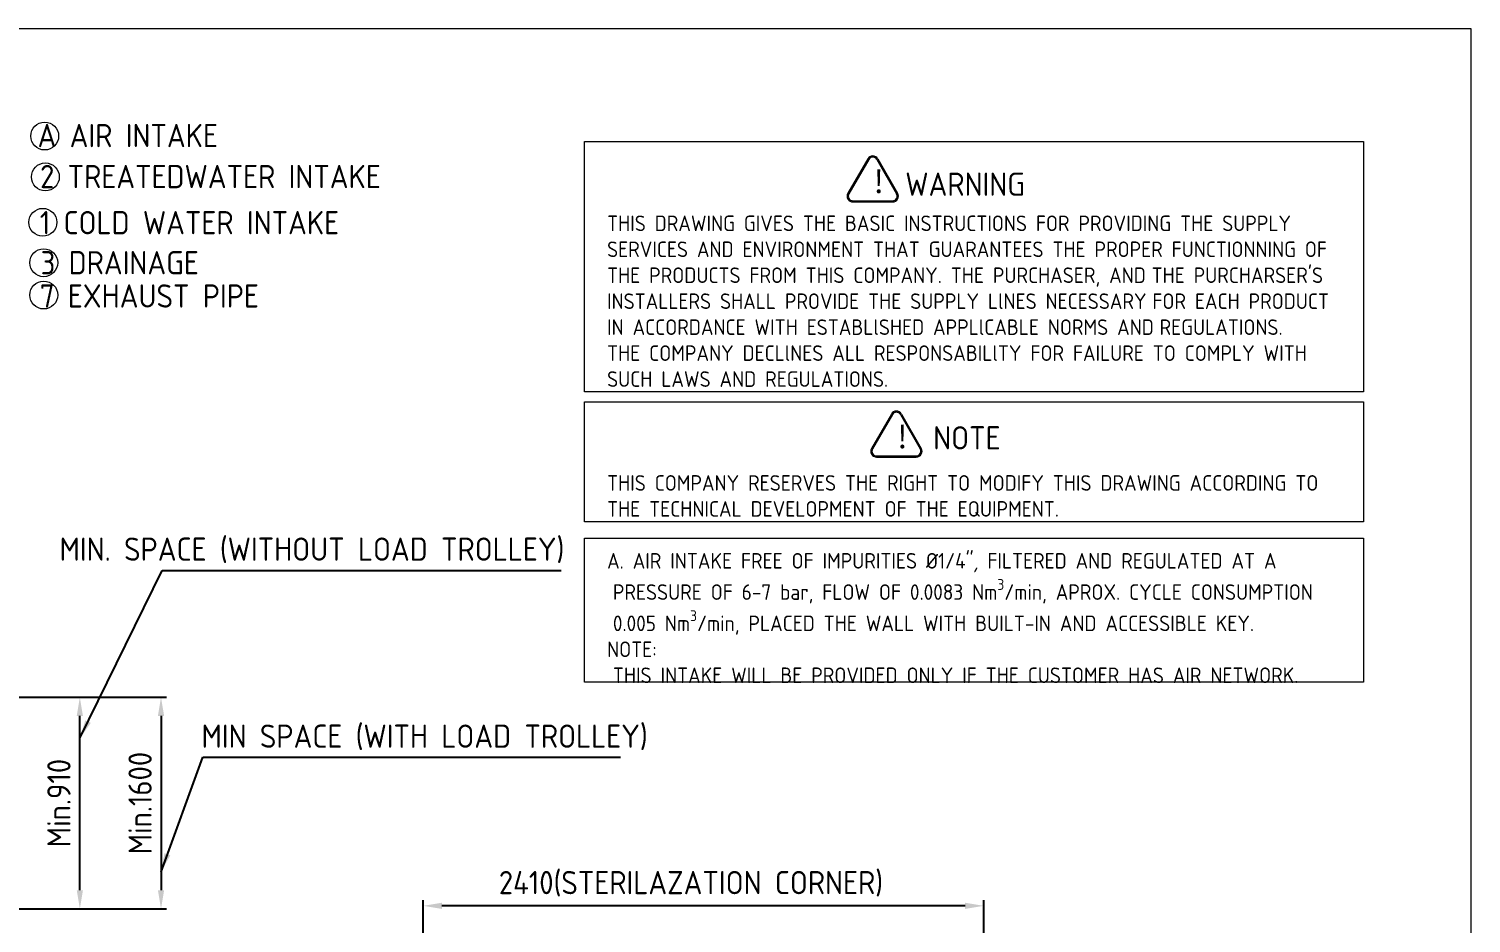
# Model space of a CAD drawing. Header units: millimetres. Extents: x -318593 to -214282, y -19600 to -2215.
# Drawn here: x -220484 to -214282, y -13148 to -9300 of the extents above; entities that cross this region are included whole.
import ezdxf

# ---------------------------------------------------------------- set-up
doc = ezdxf.new("R2010")
doc.units = ezdxf.units.MM
doc.header["$MEASUREMENT"] = 0
doc.layers.add('D', color=3, linetype='Continuous', lineweight=13)
doc.layers.add('F', color=7, linetype='Continuous', lineweight=15)
doc.styles.get("Standard").update_dxf_attribs({"font": 'KAIU.TTF'})
doc.styles.add('STU25', font='isocp2.shx')
doc.dimstyles.new('STU25', dxfattribs={"dimscale": 40, "dimtxt": 2.5, "dimasz": 2, "dimexe": 0.6, "dimexo": 1, "dimgap": 1, "dimtad": 1, "dimdsep": 46, "dimtxsty": 'STU25', "dimcen": 2, "dimazin": 2, "dimtfac": 1, "dimtmove": 0, "dimatfit": 3, "dimfxl": 0, "dimtolj": 1, "dimtzin": 0, "dimarcsym": 0})
doc.dimstyles.new('STU25$7', dxfattribs={"dimscale": 40, "dimtxt": 2.5, "dimasz": 2, "dimexe": 1.25, "dimexo": 0.625, "dimgap": 1, "dimtad": 0, "dimdec": 4, "dimdsep": 46, "dimtxsty": 'STU25', "dimcen": 2.5, "dimazin": 2, "dimtfac": 1, "dimtdec": 4, "dimtmove": 0, "dimatfit": 3, "dimfxl": 0, "dimtolj": 1, "dimtzin": 0, "dimarcsym": 0})

# ---------------------------------------------------------------- blocks, each defined once
blk = doc.blocks.new('*D7')
at = {"layer": 'D', "color": 0, "lineweight": -2}
for p, q in [((-220527.4, -12176.2), (-220240.6, -12176.2)), ((-220264.6, -13006.2), (-220264.6, -12256.2)), ((-220527.4, -13086.2), (-220240.6, -13086.2))]:
    blk.add_line(p, q, dxfattribs=at)
at = {"layer": 'D', "color": 0}
for points in [[(-220251.3, -12256.2), (-220278, -12256.2), (-220264.6, -12176.2)], [(-220278, -13006.2), (-220251.3, -13006.2), (-220264.6, -13086.2)]]:
    blk.add_solid(points, dxfattribs=at)
at = {"layer": 'Defpoints', "color": 0}
for p in [(-220567.4, -12176.2), (-220264.6, -12176.2), (-220567.4, -13086.2)]:
    blk.add_point(p, dxfattribs=at)
at = {"layer": 'D', "color": 0, "insert": (-220354.6, -12631.2), "char_height": 100, "attachment_point": 5, "rotation": 90, "style": 'STU25'}
blk.add_mtext('\\A1;{\\Fisocp2.shx;Min.910}', dxfattribs=at)
blk = doc.blocks.new('*D8')
at = {"layer": 'D', "color": 0, "lineweight": -2}
for p, q in [((-220527.4, -12176.2), (-219891.6, -12176.2)), ((-219915.6, -12256.2), (-219915.6, -13006.2)), ((-220527.4, -13086.2), (-219891.6, -13086.2))]:
    blk.add_line(p, q, dxfattribs=at)
at = {"layer": 'D', "color": 0}
for points in [[(-219902.2, -12256.2), (-219928.9, -12256.2), (-219915.6, -12176.2)], [(-219928.9, -13006.2), (-219902.2, -13006.2), (-219915.6, -13086.2)]]:
    blk.add_solid(points, dxfattribs=at)
at = {"layer": 'Defpoints', "color": 0}
for p in [(-220567.4, -12176.2), (-220567.4, -13086.2), (-219915.6, -13086.2)]:
    blk.add_point(p, dxfattribs=at)
at = {"layer": 'D', "color": 0, "insert": (-220005.6, -12631.2), "char_height": 100, "attachment_point": 5, "rotation": 90, "style": 'STU25'}
blk.add_mtext('\\A1;{\\Fisocp2.shx;Min.1600}', dxfattribs=at)
blk = doc.blocks.new('*D19')
at = {"layer": 'D', "color": 0, "lineweight": -2}
for p, q in [((-218787.9, -13503.3), (-218787.9, -13049.2)), ((-216457.9, -13073.2), (-218707.9, -13073.2)), ((-216377.9, -13503.3), (-216377.9, -13049.2))]:
    blk.add_line(p, q, dxfattribs=at)
at = {"layer": 'D', "color": 0}
for points in [[(-218707.9, -13059.9), (-218707.9, -13086.5), (-218787.9, -13073.2)], [(-216457.9, -13086.5), (-216457.9, -13059.9), (-216377.9, -13073.2)]]:
    blk.add_solid(points, dxfattribs=at)
at = {"layer": 'Defpoints', "color": 0}
for p in [(-218787.9, -13073.2), (-218787.9, -13543.3), (-216377.9, -13543.3)]:
    blk.add_point(p, dxfattribs=at)
at = {"layer": 'D', "color": 0, "insert": (-218462.9, -12923.2), "char_height": 100, "attachment_point": 1, "style": 'STU25'}
blk.add_mtext('\\A1;2410(STERILAZATION CORNER)', dxfattribs=at)

msp = doc.modelspace()

# ---------------------------------------------------------------- hatches: boundary and pattern name
at = {"layer": 'D'}
h = msp.add_hatch(color=11, dxfattribs=at)
edge = h.paths.add_edge_path()
edge.add_line((-216876.473, -9859.66), (-216961.832, -10007.506))
edge.add_arc((-216940.182, -10020.006), 25, 149.9999999, 270)
edge.add_line((-216940.182, -10045.006), (-216769.464, -10045.006))
edge.add_arc((-216769.464, -10020.006), 25, 270, 389.9999999)
edge.add_line((-216747.813, -10007.506), (-216833.172, -9859.66))
edge.add_arc((-216854.823, -9872.16), 25, 30, 150)
edge = h.paths.add_edge_path(flags=16)
edge.add_arc((-216854.823, -9872.16), 20, 30, 150)
edge.add_line((-216872.143, -9862.16), (-216957.502, -10010.006))
edge.add_arc((-216940.182, -10020.006), 20, 149.9999999, 270)
edge.add_line((-216940.182, -10040.006), (-216769.464, -10040.006))
edge.add_arc((-216769.464, -10020.006), 20, 270, 389.9999999)
edge.add_line((-216752.143, -10010.006), (-216837.502, -9862.16))
h = msp.add_hatch(color=11, dxfattribs=at)
edge = h.paths.add_edge_path()
edge.add_ellipse((-216838.639, -11117.828), major_axis=(25, 0), ratio=1, start_angle=149.9999999, end_angle=270)
edge.add_line((-216838.639, -11142.828), (-216667.921, -11142.828))
edge.add_ellipse((-216667.921, -11117.828), major_axis=(25, 0), ratio=1, start_angle=270, end_angle=389.9999999)
edge.add_line((-216646.27, -11105.328), (-216731.629, -10957.482))
edge.add_ellipse((-216753.28, -10969.982), major_axis=(25, 0), ratio=1, start_angle=30, end_angle=150)
edge.add_line((-216774.931, -10957.482), (-216860.29, -11105.328))
edge = h.paths.add_edge_path(flags=16)
edge.add_ellipse((-216838.639, -11117.828), major_axis=(20, 0), ratio=1, start_angle=149.9999999, end_angle=270)
edge.add_line((-216838.639, -11137.828), (-216667.921, -11137.828))
edge.add_ellipse((-216667.921, -11117.828), major_axis=(20, 0), ratio=1, start_angle=270, end_angle=389.9999999)
edge.add_line((-216650.601, -11107.828), (-216735.96, -10959.982))
edge.add_ellipse((-216753.28, -10969.982), major_axis=(20, 0), ratio=1, start_angle=30, end_angle=150)
edge.add_line((-216770.601, -10959.982), (-216855.96, -11107.828))

# ---------------------------------------------------------------- linework, layer by layer
at = {"layer": 'D', "color": 11}
for p, q in [((-216876.473, -9859.66), (-216961.832, -10007.506)), ((-216833.172, -9859.66), (-216747.813, -10007.506)), ((-216872.143, -9862.16), (-216957.502, -10010.006)), ((-216837.502, -9862.16), (-216752.143, -10010.006)), ((-216940.182, -10040.006), (-216769.464, -10040.006)), ((-216940.182, -10045.006), (-216769.464, -10045.006)), ((-216774.931, -10957.482), (-216860.29, -11105.328)), ((-216770.601, -10959.982), (-216855.96, -11107.828)), ((-216735.96, -10959.982), (-216650.601, -11107.828)), ((-216731.629, -10957.482), (-216646.27, -11105.328)), ((-216838.639, -11137.828), (-216667.921, -11137.828)), ((-216838.639, -11142.828), (-216667.921, -11142.828))]:
    msp.add_line(p, q, dxfattribs=at)
for points in [[(-218094.757, -9784.731), (-214743.907, -9784.731), (-214743.907, -10862.209), (-218094.757, -10862.209)], [(-218094.757, -10905.287), (-214743.907, -10905.287), (-214743.907, -11421.371), (-218094.757, -11421.371)], [(-218094.757, -11491.171), (-214743.907, -11491.171), (-214743.907, -12110.554), (-218094.757, -12110.554)]]:
    msp.add_lwpolyline(points, close=True, dxfattribs=at)
at = {"layer": 'D'}
for centre in [(-220415.85, -9761.591), (-220412.993, -9937.349), (-220423.913, -10132.76), (-220419.86, -10306.625), (-220419.662, -10445.52)]:
    msp.add_circle(centre, 60, dxfattribs=at)
at = {"layer": 'D', "color": 11}
for centre, radius, start, end in [((-216854.823, -9872.16), 25, 30, 150), ((-216854.823, -9872.16), 20, 30, 150), ((-216940.182, -10020.006), 25, 149.9999999, 270), ((-216940.182, -10020.006), 20, 149.9999999, 270), ((-216769.464, -10020.006), 25, 270, 29.9999999), ((-216769.464, -10020.006), 20, 270, 29.9999999), ((-216753.28, -10969.982), 25, 30, 150), ((-216753.28, -10969.982), 20, 30, 150), ((-216838.639, -11117.828), 25, 149.9999999, 270), ((-216838.639, -11117.828), 20, 149.9999999, 270), ((-216667.921, -11117.828), 25, 270, 29.9999999), ((-216667.921, -11117.828), 20, 270, 29.9999999)]:
    msp.add_arc(centre, radius, start, end, dxfattribs=at)
at = {"layer": 'F', "color": 6}
for points in [[(-228931.583, -9300.465), (-228931.583, -19600.465), (-214281.583, -19600.465), (-214281.583, -9300.465)], [(-228931.568, -9300.475), (-228931.568, -19600.465), (-214281.583, -19600.465), (-214281.583, -9300.475)]]:
    msp.add_lwpolyline(points, close=True, dxfattribs=at)

# ---------------------------------------------------------------- texts
at = {"layer": 'D', "char_height": 100, "attachment_point": 1}
for s, insert in [('{\\Fisocp2.shx;\\C3;A AIR INTAKE}', (-220446.508, -9709.56)), ('{\\Fisocp3.shx;\\C3;2 \\Fisocp2.shx;TREATEDWATER INTAKE}', (-220435.679, -9885.919)), ('{\\Fisocp2.shx;\\C3;1 COLD WATER INTAKE }', (-220436.826, -10084.261)), ('{\\Fisocp2.shx;\\C3;3 DRAINAGE}', (-220433.289, -10256.554)), ('{\\Fisocp2.shx;\\C3;7 EXHAUST PIPE}', (-220436.558, -10399.671)), ('{\\Fisocp2.shx;\\C3;MIN. SPACE (WITHOUT LOAD TROLLEY)}', (-220351.998, -11488.814)), ('{\\Fisocp2.shx;\\C3;MIN SPACE (WITH LOAD TROLLEY)}', (-219741.54, -12293.35))]:
    msp.add_mtext(s, dxfattribs=dict(at, insert=insert))
at = {"layer": 'D', "color": 11, "attachment_point": 1, "style": 'STU25'}
for s, insert, char_height in [('{\\f標楷體|b0|i0|c136|p65;!}', (-216863.134, -9906.89), 100), ('WARNING', (-216715.105, -9918.83), 100), ('\\A1;\\P\\f標楷體|b0|i0|c136|p65; \\P\\Fisocp2.shx|c136;THIS DRAWING GIVES THE BASIC INSTRUCTIONS FOR PROVIDING THE SUPPLY \\PSERVICES AND ENVIRONMENT THAT GUARANTEES THE PROPER FUNCTIONNING OF \\PTHE PRODUCTS FROM THIS COMPANY. THE PURCHASER, AND\\f???|b0|i0|c0|p65; \\Fisocp2.shx|c136;THE PURCHARSER\'S \\PINSTALLERS SHALL PROVIDE THE SUPPLY LlNES NECESSARY\\f???|b0|i0|c0|p65; \\Fisocp2.shx|c136;FOR EACH PRODUCT \\PIN ACCORDANCE WITH ESTABLlSHED APPLlCABLE NORMS AND\\f???|b0|i0|c0|p65; \\Fisocp2.shx|c136;REGULATIONS. \\PTHE COMPANY DECLlNES ALL RESPONSABILlTY FOR FAILURE TO COMPLY WITH \\PSUCH LAWS AND REGULATIONS.\\P\\P\\P\\PTHIS COMPANY RESERVES THE RIGHT TO MODIFY THIS DRAWING ACCORDING TO \\PTHE TECHNICAL DEVELOPMENT OF THE EQUIPMENT.\\P\\PA. AIR INTAKE FREE OF IMPURITIES %%C1/4"\\fISOCP2|b0|i1|c0|p2;, \\Fisocp2.shx|c136;FILTERED AND REGULATED AT A \\P\\f???|b0|i0|c0|p65; \\Fisocp2.shx|c136;PRESSURE OF 6-7 bar, FLOW OF 0.0083 Nm{\\H0.7x;\\S3^ ;}/min, APROX. CYCLE CONSUMPTION \\P\\f???|b0|i0|c0|p65; \\Fisocp2.shx|c136;0.005 Nm{\\H0.7x;\\S3^ ;}/min, PLACED THE WALL WITH BUILT-IN AND ACCESSIBLE KEY.\\PNOTE:\\P\\f???|b0|i0|c0|p65; \\Fisocp2.shx|c136;THIS INTAKE WILL BE PROVIDED ONLY IF THE CUSTOMER HAS AIR NETWORK.', (-217997.314, -9880.214), 67), ('{\\f標楷體|b0|i0|c136|p65;!}', (-216761.591, -11004.712), 100), ('NOTE', (-216595.007, -11010.043), 100)]:
    msp.add_mtext(s, dxfattribs=dict(at, insert=insert, char_height=char_height))

# ---------------------------------------------------------------- dimensions: what is measured, and where the dimension line sits
at = {"layer": 'D'}
for base, p1, p2, text, picture, middle in [((-220264.624, -12176.203), (-220567.439, -13086.203), (-220567.439, -12176.203), '{\\Fisocp2.shx;Min.<>}', '*D7', (-220354.624, -12631.203)), ((-219915.563, -13086.203), (-220567.439, -12176.203), (-220567.439, -13086.203), '{\\Fisocp2.shx;Min.1600}', '*D8', (-220005.563, -12631.203))]:
    dim = msp.add_linear_dim(base=base, p1=p1, p2=p2, angle=90, text=text, dimstyle='STU25', dxfattribs=at)
    dim.commit()
    dim.dimension.update_dxf_attribs({"geometry": picture, "text_midpoint": middle})
dim = msp.add_linear_dim(base=(-218787.927, -13073.204), p1=(-216377.927, -13543.326), p2=(-218787.927, -13543.326), text='<>(STERILAZATION CORNER)', dimstyle='STU25', dxfattribs=at)
dim.commit()
dim.dimension.update_dxf_attribs({"geometry": '*D19', "text_midpoint": (-217582.927, -12978.204)})

# ---------------------------------------------------------------- leaders
for points in [[(-220264.624, -12352.557), (-219911.064, -11630.336), (-218195.488, -11630.336)], [(-219915.563, -12926.761), (-219735.329, -12433.941), (-217939.711, -12433.941)]]:
    msp.add_leader(points, dimstyle='STU25$7', override={"dimgap": 1, "dimtad": 0}, dxfattribs=at)

doc.saveas('drawing.dxf')
